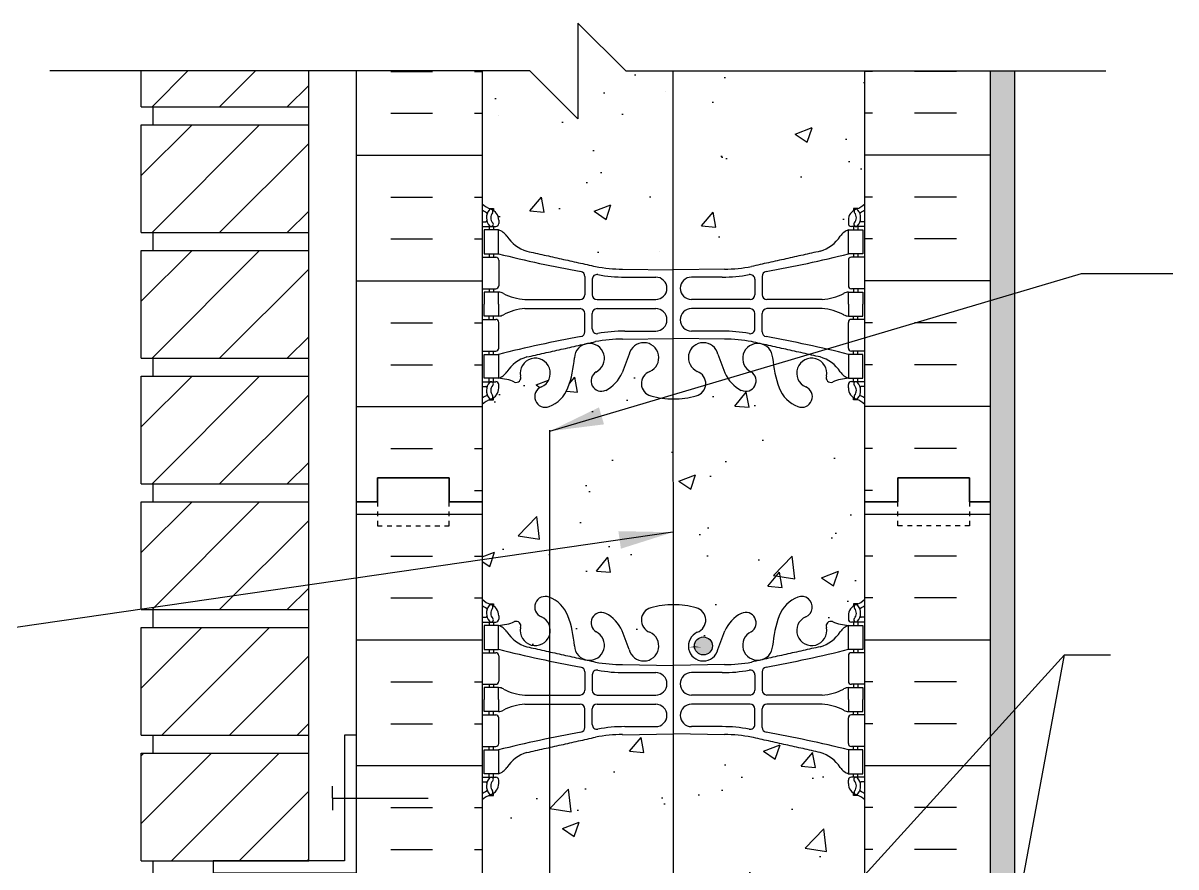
# Model space of a CAD drawing. Header units: inches. Extents: x 7.4 to 66.6, y -13.8 to 45.
# Drawn here: x 27.7 to 51.8, y 27.35 to 44.98 of the extents above; entities that cross this region are included whole.
import ezdxf

# ---------------------------------------------------------------- set-up
doc = ezdxf.new("R2010")
doc.units = ezdxf.units.IN
doc.header["$LTSCALE"] = 0.5
doc.header["$MEASUREMENT"] = 0
doc.linetypes.add('DASHED2', pattern=[0.375, 0.25, -0.125])
for name, color, linetype in [('HATCH', 12, 'Continuous'), ('line25', 2, 'Continuous'), ('LINE3', 3, 'Continuous'), ('LINE50', 5, 'Continuous'), ('LINE9', 9, 'Continuous'), ('TEXT', 4, 'Continuous'), ('Web_Edge', 9, 'Continuous')]:
    doc.layers.add(name, color=color, linetype=linetype)
doc.styles.add('DIM', font='romans.shx', dxfattribs={"width": 0.7})
doc.dimstyles.new('ext_12', dxfattribs={"dimscale": 12, "dimtxt": 0.09375, "dimasz": 0.09375, "dimexe": 0.09375, "dimexo": 0.0625, "dimgap": 0.0625, "dimtad": 1, "dimdec": 1, "dimzin": 3, "dimdsep": 46, "dimlunit": 4, "dimtxsty": 'DIM', "dimcen": 0.09, "dimdle": 0.09375, "dimclrt": 4, "dimadec": 0, "dimazin": 0, "dimtfac": 1, "dimtdec": 1, "dimtmove": 2, "dimatfit": 3, "dimfxl": 1, "dimfrac": 2, "dimtolj": 1, "dimtzin": 0, "dimarcsym": 0})

msp = doc.modelspace()

# ---------------------------------------------------------------- hatches: boundary and pattern name
at = {"layer": 'HATCH'}
h = msp.add_hatch(dxfattribs=at)
h.set_pattern_fill('AR-CONC', color=256, scale=0.5)
edge = h.paths.add_edge_path()
edge.add_line((41.283, 43.979), (40.3, 43.979))
edge.add_line((40.3, 43.979), (39.3, 44.979))
edge.add_line((39.3, 44.979), (39.3, 42.979))
edge.add_line((39.3, 42.979), (38.3, 43.979))
edge.add_line((38.3, 43.979), (37.3, 43.979))
edge.add_line((37.3, 43.979), (37.3, 41.206))
edge.add_arc((37.646, 41.567), 0.5, 226.2109, 246.4218)
edge.add_line((37.446, 41.108), (37.536, 41.108))
edge.add_line((37.536, 41.108), (37.536, 41.067))
edge.add_arc((37.396, 40.859), 0.25, 0, 55.9442, ccw=False)
edge.add_line((37.646, 40.859), (37.646, 40.792))
edge.add_arc((37.584, 40.792), 0.0625, -90, 0, ccw=False)
edge.add_line((37.584, 40.729), (37.536, 40.729))
edge.add_line((37.536, 40.729), (37.536, 40.659))
edge.add_line((37.536, 40.659), (37.641, 40.659))
edge.add_arc((37.519, 40.317), 0.364, 34.9775, 70.3387, ccw=False)
edge.add_arc((38.442, 40.928), 0.743, 212.7919, 253.8107)
edge.add_spline(control_points=[(38.235, 40.214), (39.672, 39.894)], knot_values=[0, 0, 1, 1], degree=1, periodic=0)
edge.add_arc((40.229, 42.825), 2.984, 259.2546, 270.0995)
edge.add_line((40.234, 39.841), (41.285, 39.826))
edge.add_line((41.285, 39.826), (41.283, 43.979))
edge = h.paths.add_edge_path()
edge.add_line((45.3, 43.979), (41.283, 43.979))
edge.add_line((41.283, 43.979), (41.285, 39.826))
edge.add_line((41.285, 39.826), (41.3, 39.825))
edge.add_line((41.3, 39.825), (42.367, 39.841))
edge.add_arc((42.372, 42.825), 2.984, 269.9005, 280.7454)
edge.add_spline(control_points=[(42.928, 39.894), (44.366, 40.214)], knot_values=[0, 0, 1, 1], degree=1, periodic=0)
edge.add_arc((44.159, 40.928), 0.743, 286.1893, 327.2081)
edge.add_arc((45.082, 40.317), 0.364, 109.6613, 145.0225, ccw=False)
edge.add_line((44.959, 40.659), (45.064, 40.659))
edge.add_line((45.064, 40.659), (45.064, 40.729))
edge.add_line((45.064, 40.729), (45.017, 40.729))
edge.add_arc((45.017, 40.792), 0.0625, 180, 270, ccw=False)
edge.add_line((44.954, 40.792), (44.954, 40.859))
edge.add_arc((45.204, 40.859), 0.25, 124.0558, 180, ccw=False)
edge.add_line((45.064, 41.067), (45.064, 41.108))
edge.add_line((45.064, 41.108), (45.154, 41.108))
edge.add_arc((44.954, 41.567), 0.5, 293.5782, 313.7891)
edge.add_line((45.3, 41.206), (45.3, 43.979))
h.paths.add_polyline_path([(41.287, 37.129, -0.066514), (40.826, 37.191, -0.734872), (40.803, 37.702, 1.612474), (40.372, 38.062), (40.229, 37.675, -0.173075), (39.883, 37.308, -0.940793), (39.679, 37.691, 1.753171), (39.229, 37.988, -0.068226), (39.093, 37.36, -0.21345), (38.701, 36.971, -1), (38.537, 37.379, 2.087231), (38.103, 37.604, -0.669601), (37.971, 37.484, 0.085348), (37.641, 37.559), (37.536, 37.559), (37.536, 37.489), (37.584, 37.489, -0.414214), (37.646, 37.427), (37.646, 37.359, -0.249069), (37.536, 37.152), (37.536, 37.111), (37.446, 37.111, 0.088416), (37.3, 37.013), (37.3, 34.979), (37.3, 32.944, 0.088416), (37.446, 32.847), (37.536, 32.847), (37.536, 32.805, -0.249069), (37.646, 32.598), (37.646, 32.531, -0.414214), (37.584, 32.468), (37.536, 32.468), (37.536, 32.398), (37.641, 32.398, 0.085348), (37.971, 32.474, -0.669601), (38.103, 32.354, 0.931475), (38.706, 32.187), (38.706, 32.396, 0.20642), (38.537, 32.578, -1), (38.701, 32.987, -0.21345), (39.093, 32.598, -0.068226), (39.229, 31.97, 0.021613), (39.231, 31.943), (39.852, 31.943, 0.322969), (39.679, 32.266, -0.940793), (39.883, 32.65, -0.173075), (40.229, 32.283), (40.354, 31.943), (40.742, 31.943), (40.989, 31.948, 0.315077), (40.803, 32.256, -0.734872), (40.826, 32.767, -0.066822), (41.289, 32.829)])
h.paths.add_polyline_path([(45.3, 34.979), (45.3, 37.013, 0.088416), (45.154, 37.111), (45.064, 37.111), (45.064, 37.152, -0.249069), (44.954, 37.359), (44.954, 37.427, -0.414214), (45.017, 37.489), (45.064, 37.489), (45.064, 37.559), (44.959, 37.559, 0.085348), (44.63, 37.484, -0.669601), (44.497, 37.604, 2.087231), (44.063, 37.379, -1), (43.9, 36.971, -0.21345), (43.508, 37.36, -0.068226), (43.372, 37.988, 1.753171), (42.921, 37.691, -0.940793), (42.718, 37.308, -0.173075), (42.372, 37.675), (42.229, 38.062, 1.612474), (41.798, 37.702, -0.734872), (41.774, 37.191, -0.068475), (41.3, 37.129, -0.001953), (41.287, 37.129), (41.289, 32.829, -0.070129), (41.774, 32.767, -0.734872), (41.798, 32.256, 0.303764), (41.611, 31.961), (41.737, 31.964, -1.013465), (42.112, 31.969, -0.986714), (41.737, 31.964), (41.611, 31.961, 0.87844), (42.229, 31.896), (42.372, 32.283, -0.173075), (42.718, 32.65, -0.940793), (42.921, 32.266, 1.753171), (43.372, 31.97, -0.068226), (43.508, 32.598, -0.21345), (43.9, 32.987, -1), (44.063, 32.578, 2.087231), (44.497, 32.354, -0.669601), (44.63, 32.474, 0.085348), (44.959, 32.398), (45.064, 32.398), (45.064, 32.468), (45.017, 32.468, -0.414214), (44.954, 32.531), (44.954, 32.598, -0.249069), (45.064, 32.805), (45.064, 32.847), (45.154, 32.847, 0.088416), (45.3, 32.944)])
edge = h.paths.add_edge_path()
edge.add_spline(control_points=[(38.706, 29.849), (38.235, 29.744)], knot_values=[0, 0, 0.327912, 0.327912], degree=1, periodic=0)
edge.add_arc((38.442, 29.03), 0.743, 106.1893, 147.2081)
edge.add_arc((37.519, 29.641), 0.364, 289.6613, 325.0225, ccw=False)
edge.add_line((37.641, 29.298), (37.536, 29.298))
edge.add_line((37.536, 29.298), (37.536, 29.228))
edge.add_line((37.536, 29.228), (37.584, 29.228))
edge.add_arc((37.584, 29.166), 0.0625, 0, 90, ccw=False)
edge.add_line((37.646, 29.166), (37.646, 29.098))
edge.add_arc((37.396, 29.098), 0.25, 304.0558, 360, ccw=False)
edge.add_line((37.536, 28.891), (37.536, 28.849))
edge.add_line((37.536, 28.849), (37.446, 28.849))
edge.add_arc((37.646, 28.391), 0.5, 113.5782, 133.7891)
edge.add_line((37.3, 28.752), (37.3, 23.206))
edge.add_arc((37.646, 23.567), 0.5, 226.2109, 246.4218)
edge.add_line((37.446, 23.108), (37.536, 23.108))
edge.add_line((37.536, 23.108), (37.536, 23.067))
edge.add_arc((37.396, 22.859), 0.25, 0, 55.9442, ccw=False)
edge.add_line((37.646, 22.859), (37.646, 22.792))
edge.add_arc((37.584, 22.792), 0.0625, -90, 0, ccw=False)
edge.add_line((37.584, 22.729), (37.536, 22.729))
edge.add_line((37.536, 22.729), (37.536, 22.659))
edge.add_line((37.536, 22.659), (37.641, 22.659))
edge.add_arc((37.519, 22.317), 0.364, 34.9775, 70.3387, ccw=False)
edge.add_arc((38.442, 22.928), 0.743, 212.7919, 253.8107)
edge.add_spline(control_points=[(38.235, 22.214), (38.706, 22.109)], knot_values=[0, 0, 0.327912, 0.327912], degree=1, periodic=0)
edge.add_line((38.706, 22.109), (38.706, 29.849))
edge = h.paths.add_edge_path()
edge.add_line((41.29, 30.132), (40.234, 30.116))
edge.add_arc((40.229, 27.133), 2.984, 89.9005, 100.7454)
edge.add_spline(control_points=[(39.672, 30.064), (38.706, 29.849)], knot_values=[0.327912, 0.327912, 1, 1], degree=1, periodic=0)
edge.add_line((38.706, 29.849), (38.706, 22.109))
edge.add_spline(control_points=[(38.706, 22.109), (39.672, 21.894)], knot_values=[0.327912, 0.327912, 1, 1], degree=1, periodic=0)
edge.add_arc((40.229, 24.825), 2.984, 259.2546, 270.0995)
edge.add_line((40.234, 21.841), (41.294, 21.826))
edge.add_line((41.294, 21.826), (41.29, 30.132))
edge = h.paths.add_edge_path()
edge.add_arc((44.954, 28.391), 0.5, 46.2109, 66.4218)
edge.add_line((45.154, 28.849), (45.064, 28.849))
edge.add_line((45.064, 28.849), (45.064, 28.891))
edge.add_arc((45.204, 29.098), 0.25, 180, 235.9442, ccw=False)
edge.add_line((44.954, 29.098), (44.954, 29.166))
edge.add_arc((45.017, 29.166), 0.0625, 90, 180, ccw=False)
edge.add_line((45.017, 29.228), (45.064, 29.228))
edge.add_line((45.064, 29.228), (45.064, 29.298))
edge.add_line((45.064, 29.298), (44.959, 29.298))
edge.add_arc((45.082, 29.641), 0.364, 214.9775, 250.3387, ccw=False)
edge.add_arc((44.159, 29.03), 0.743, 32.7919, 73.8107)
edge.add_spline(control_points=[(44.366, 29.744), (42.928, 30.064)], knot_values=[0, 0, 1, 1], degree=1, periodic=0)
edge.add_arc((42.372, 27.133), 2.984, 79.2546, 90.0995)
edge.add_line((42.367, 30.116), (41.3, 30.132))
edge.add_line((41.3, 30.132), (41.29, 30.132))
edge.add_line((41.29, 30.132), (41.294, 21.826))
edge.add_line((41.294, 21.826), (41.3, 21.825))
edge.add_line((41.3, 21.825), (42.367, 21.841))
edge.add_arc((42.372, 24.825), 2.984, 269.9005, 280.7454)
edge.add_spline(control_points=[(42.928, 21.894), (44.366, 22.214)], knot_values=[0, 0, 1, 1], degree=1, periodic=0)
edge.add_arc((44.159, 22.928), 0.743, 286.1893, 327.2081)
edge.add_arc((45.082, 22.317), 0.364, 109.6613, 145.0225, ccw=False)
edge.add_line((44.959, 22.659), (45.064, 22.659))
edge.add_line((45.064, 22.659), (45.064, 22.729))
edge.add_line((45.064, 22.729), (45.017, 22.729))
edge.add_arc((45.017, 22.792), 0.0625, 180, 270, ccw=False)
edge.add_line((44.954, 22.792), (44.954, 22.859))
edge.add_arc((45.204, 22.859), 0.25, 124.0558, 180, ccw=False)
edge.add_line((45.064, 23.067), (45.064, 23.108))
edge.add_line((45.064, 23.108), (45.154, 23.108))
edge.add_arc((44.954, 23.567), 0.5, 293.5782, 313.7891)
edge.add_line((45.3, 23.206), (45.3, 28.752))
h.paths.add_polyline_path([(41.296, 19.129, -0.067806), (40.826, 19.191, -0.734872), (40.803, 19.702, 1.612474), (40.372, 20.062), (40.229, 19.675, -0.173075), (39.883, 19.308, -0.940793), (39.679, 19.691, 1.753171), (39.229, 19.988, -0.068226), (39.093, 19.36, -0.211184), (38.706, 18.973), (38.706, 16.479), (41.297, 16.479)])
h.paths.add_polyline_path([(38.706, 18.973, -1.013585), (38.537, 19.379, 0.20642), (38.706, 19.561), (38.706, 19.771, 0.931475), (38.103, 19.604, -0.669601), (37.971, 19.484, 0.085348), (37.641, 19.559), (37.536, 19.559), (37.536, 19.489), (37.584, 19.489, -0.414214), (37.646, 19.427), (37.646, 19.359, -0.249069), (37.536, 19.152), (37.536, 19.111), (37.446, 19.111, 0.088416), (37.3, 19.013), (37.3, 16.979, -0.356373), (37.3, 16.479), (38.706, 16.479)])
h.paths.add_polyline_path([(45.3, 19.013, 0.088416), (45.154, 19.111), (45.064, 19.111), (45.064, 19.152, -0.249069), (44.954, 19.359), (44.954, 19.427, -0.414214), (45.017, 19.489), (45.064, 19.489), (45.064, 19.559), (44.959, 19.559, 0.085348), (44.63, 19.484, -0.669601), (44.497, 19.604, 2.087231), (44.063, 19.379, -1), (43.9, 18.971, -0.21345), (43.508, 19.36, -0.068226), (43.372, 19.988, 1.753171), (42.921, 19.691, -0.940793), (42.718, 19.308, -0.173075), (42.372, 19.675), (42.229, 20.062, 1.612474), (41.798, 19.702, -0.734872), (41.774, 19.191, -0.069145), (41.296, 19.129), (41.297, 16.479), (45.3, 16.479, -0.36997), (45.3, 16.979)])
h = msp.add_hatch(dxfattribs=at)
h.set_pattern_fill('AR-SAND', color=256, scale=0.25, style=0)
h.set_pattern_definition([(37.5, (-67.15863, -12.29734), (-0.0157483, 0.481706), [0, -0.38, 0, -0.425, 0, -0.40625]), (7.5, (-67.1586, -12.29734), (0.4424442, 0.7055365), [0, -0.205, 0, -0.3425, 0, -0.13125]), (327.5, (-67.46613, -12.29734), (0.7785355, 0.0014148), [0, -0.125, 0, -0.45, 0, -0.5875]), (317.5, (-67.4661, -12.29734), (0.7515317, 0.219419), [0, -0.0625, 0, -0.295, 0, -0.3375])])
h.paths.add_polyline_path([(48.425, 43.979), (47.925, 43.979), (47.925, 34.979), (47.925, 16.979), (47.925, 16.479), (48.425, 16.479)])
h = msp.add_hatch(dxfattribs=at)
h.set_pattern_fill('INSUL', color=256, scale=7, style=0)
h.set_pattern_definition([(7e-15, (-2888.8613, -380.0307), (0, 2.625), []), (7e-15, (-2888.8613, -379.1557), (0, 2.625), [0.875, -0.875]), (7e-15, (-2888.8613, -378.2807), (0, 2.625), [0.875, -0.875])])
h.paths.add_polyline_path([(34.675, 16.979), (35.113, 16.979), (35.113, 17.479), (36.613, 17.479), (36.613, 16.979), (37.3, 16.979), (37.3, 34.979), (36.613, 34.979), (36.613, 35.479), (35.113, 35.479), (35.113, 34.979), (34.675, 34.979)])
h = msp.add_hatch(dxfattribs=at)
h.set_pattern_fill('INSUL', color=256, scale=7, style=0)
h.set_pattern_definition([(180, (2971.462, -380.0307), (0, 2.625), []), (180, (2971.462, -379.1557), (0, 2.625), [0.875, -0.875]), (180, (2971.462, -378.2807), (0, 2.625), [0.875, -0.875])])
h.paths.add_polyline_path([(47.925, 16.979), (47.488, 16.979), (47.488, 17.479), (45.988, 17.479), (45.988, 16.979), (45.3, 16.979), (45.3, 34.979), (45.988, 34.979), (45.988, 35.479), (47.488, 35.479), (47.488, 34.979), (47.925, 34.979)])
at = {"layer": 'LINE3'}
msp.add_hatch(color=256, dxfattribs=at).paths.add_polyline_path([(41.737, 31.969, 1), (42.112, 31.969, 1)])

# ---------------------------------------------------------------- linework, layer by layer
at = {"layer": 'HATCH'}
for p, q in [((30.4, 43.229), (31.15, 43.979)), ((31.814, 43.229), (32.564, 43.979)), ((35.389, 43.969), (36.264, 43.969)), ((37.139, 43.969), (37.3, 43.969)), ((45.462, 43.969), (45.3, 43.969)), ((47.212, 43.969), (46.337, 43.969)), ((33.228, 43.229), (33.675, 43.676)), ((41.139, 43.545), (41.139, 43.545)), ((35.389, 43.094), (36.264, 43.094)), ((37.139, 43.094), (37.3, 43.094)), ((37.645, 43.039), (37.645, 43.039)), ((45.462, 43.094), (45.3, 43.094)), ((47.212, 43.094), (46.337, 43.094)), ((30.175, 41.794), (31.236, 42.854)), ((30.4, 40.604), (32.65, 42.854)), ((31.814, 40.604), (33.675, 42.465)), ((34.675, 42.219), (37.3, 42.219)), ((47.925, 42.219), (45.3, 42.219)), ((35.389, 41.344), (36.264, 41.344)), ((37.139, 41.344), (37.3, 41.344)), ((45.462, 41.344), (45.3, 41.344)), ((47.212, 41.344), (46.337, 41.344)), ((33.228, 40.604), (33.675, 41.051)), ((35.389, 40.469), (36.264, 40.469)), ((37.139, 40.469), (37.3, 40.469)), ((45.462, 40.469), (45.3, 40.469)), ((47.212, 40.469), (46.337, 40.469)), ((30.175, 39.169), (31.236, 40.229)), ((30.4, 37.979), (32.65, 40.229)), ((41.017, 40.216), (41.017, 40.216)), ((31.814, 37.979), (33.675, 39.84)), ((34.675, 39.594), (37.3, 39.594)), ((47.925, 39.594), (45.3, 39.594)), ((35.389, 38.719), (36.264, 38.719)), ((37.139, 38.719), (37.3, 38.719)), ((45.462, 38.719), (45.3, 38.719)), ((47.212, 38.719), (46.337, 38.719)), ((33.228, 37.979), (33.675, 38.426)), ((35.389, 37.844), (36.264, 37.844)), ((37.139, 37.844), (37.3, 37.844)), ((45.462, 37.844), (45.3, 37.844)), ((47.212, 37.844), (46.337, 37.844)), ((30.175, 36.544), (31.236, 37.604)), ((30.4, 35.354), (32.65, 37.604)), ((31.814, 35.354), (33.675, 37.215)), ((34.675, 36.969), (37.3, 36.969)), ((47.925, 36.969), (45.3, 36.969)), ((35.389, 36.094), (36.264, 36.094)), ((37.139, 36.094), (37.3, 36.094)), ((45.462, 36.094), (45.3, 36.094)), ((47.212, 36.094), (46.337, 36.094)), ((33.228, 35.354), (33.675, 35.801)), ((37.139, 35.219), (37.3, 35.219)), ((45.462, 35.219), (45.3, 35.219)), ((30.175, 33.919), (31.236, 34.979)), ((30.4, 32.729), (32.65, 34.979)), ((31.814, 32.729), (33.675, 34.59)), ((33.228, 32.729), (33.675, 33.176)), ((30.175, 31.09), (31.439, 32.354)), ((30.603, 30.104), (32.853, 32.354)), ((32.017, 30.104), (33.675, 31.762)), ((33.432, 30.104), (33.675, 30.348)), ((30.175, 29.676), (30.228, 29.729)), ((30.175, 28.262), (31.642, 29.729)), ((30.807, 27.479), (33.057, 29.729)), ((32.221, 27.479), (33.675, 28.933)), ((33.635, 27.479), (33.675, 27.519))]:
    msp.add_line(p, q, dxfattribs=at)
at = {"layer": 'line25'}
for p, q in [((30.175, 43.229), (30.175, 43.979)), ((33.675, 27.479), (33.675, 43.979)), ((37.3, 43.979), (37.3, 34.979)), ((45.3, 34.979), (45.3, 43.979)), ((30.175, 43.229), (33.675, 43.229)), ((30.425, 42.854), (30.425, 43.229)), ((30.175, 42.854), (33.675, 42.854)), ((30.175, 40.604), (30.175, 42.854)), ((30.175, 40.604), (33.675, 40.604)), ((30.425, 40.229), (30.425, 40.604)), ((30.175, 40.229), (33.675, 40.229)), ((30.175, 37.979), (30.175, 40.229)), ((30.175, 37.979), (33.675, 37.979)), ((30.425, 37.604), (30.425, 37.979)), ((30.175, 37.604), (33.675, 37.604)), ((30.175, 35.354), (30.175, 37.604)), ((30.175, 35.354), (33.675, 35.354)), ((30.425, 34.979), (30.425, 35.354)), ((30.175, 34.979), (33.675, 34.979)), ((30.175, 32.729), (30.175, 34.979)), ((37.3, 34.979), (37.3, 16.979)), ((45.3, 16.979), (45.3, 34.979)), ((30.175, 32.729), (33.675, 32.729)), ((30.425, 32.354), (30.425, 32.729)), ((30.175, 32.354), (33.675, 32.354)), ((30.175, 30.104), (30.175, 32.354)), ((30.175, 30.104), (33.675, 30.104)), ((30.425, 29.729), (30.425, 30.104)), ((30.175, 29.729), (33.675, 29.729)), ((30.175, 27.479), (30.175, 29.729)), ((30.175, 27.479), (33.675, 27.479)), ((30.425, 27.104), (30.425, 27.479))]:
    msp.add_line(p, q, dxfattribs=at)
at = {"layer": 'LINE3'}
for p, q in [((41.283, 43.979), (41.297, 16.479)), ((38.706, 36.479), (38.706, 0.115))]:
    msp.add_line(p, q, dxfattribs=at)
msp.add_circle((41.924, 31.969), 0.188, dxfattribs=at)
at = {"layer": 'LINE50'}
for p, q in [((34.675, 34.979), (34.675, 43.979)), ((47.925, 34.979), (47.925, 43.979)), ((34.675, 16.979), (34.675, 34.979)), ((47.925, 16.979), (47.925, 34.979))]:
    msp.add_line(p, q, dxfattribs=at)
for points in [[(34.675, 34.979), (35.113, 34.979), (35.113, 35.479), (36.613, 35.479), (36.613, 34.979), (37.3, 34.979)], [(37.3, 34.979), (36.613, 34.979), (36.613, 35.479), (35.113, 35.479), (35.113, 34.979), (34.675, 34.979)], [(47.925, 34.979), (47.488, 34.979), (47.488, 35.479), (45.988, 35.479), (45.988, 34.979), (45.3, 34.979)], [(45.3, 34.979), (45.988, 34.979), (45.988, 35.479), (47.488, 35.479), (47.488, 34.979), (47.925, 34.979)]]:
    msp.add_lwpolyline(points, dxfattribs=at)
at = {"layer": 'LINE9'}
for p, q in [((39.3, 44.979), (39.3, 42.979)), ((39.3, 44.979), (40.3, 43.979)), ((38.3, 43.979), (28.266, 43.979)), ((39.3, 42.979), (38.3, 43.979)), ((40.3, 43.979), (50.335, 43.979)), ((48.425, 43.979), (48.425, 16.479))]:
    msp.add_line(p, q, dxfattribs=at)
at = {"layer": 'LINE9', "linetype": 'Continuous'}
for q in [(34.175, 29.041), (34.175, 28.541), (36.175, 28.791)]:
    msp.add_line((34.175, 28.791), q, dxfattribs=at)
at = {"layer": 'LINE9', "linetype": 'DASHED2', "ltscale": 0.15}
for points in [[(35.113, 34.979), (35.113, 34.979), (35.113, 34.479), (36.613, 34.479), (36.613, 34.979), (36.613, 34.979)], [(47.488, 34.979), (47.488, 34.979), (47.488, 34.479), (45.988, 34.479), (45.988, 34.979), (45.988, 34.979)]]:
    msp.add_lwpolyline(points, dxfattribs=at)
at = {"layer": 'LINE9'}
msp.add_lwpolyline([(31.675, 27.229), (34.675, 27.229), (34.675, 30.104), (34.425, 30.104), (34.425, 27.479), (31.675, 27.479)], close=True, dxfattribs=at)
at = {"layer": 'TEXT'}
for points in [[(48.425, 42.847, 0, 0.36, 0), (49.376, 42.847, 0, 0, 0), (54.866, 42.847, 0, 0, 0)], [(35.299, 41.848, 0, 0.36, 0), (34.219, 41.848, 0, 0, 0), (23.223, 41.848, 0, 0, 0)], [(30.175, 37.654, 0, 0.36, 0), (29.002, 37.654, 0, 0, 0), (23.632, 37.654, 0, 0, 0)], [(41.737, 31.964, 0, 0.36, 0), (40.742, 31.943, 0, 0, 0), (17.61, 31.938, 0, 0, 0)]]:
    msp.add_lwpolyline(points, format="xyseb", dxfattribs=at)
at = {"layer": 'Web_Edge'}
for p, q in [((37.446, 41.108), (37.536, 41.108)), ((37.536, 41.108), (37.536, 41.067)), ((45.154, 41.108), (45.064, 41.108)), ((45.064, 41.108), (45.064, 41.067)), ((37.3, 40.829), (37.378, 40.829)), ((37.3, 40.729), (37.584, 40.729)), ((37.446, 40.729), (37.446, 40.659)), ((37.536, 40.729), (37.536, 40.659)), ((37.646, 40.859), (37.646, 40.792)), ((44.954, 40.859), (44.954, 40.792)), ((45.3, 40.729), (45.017, 40.729)), ((45.064, 40.729), (45.064, 40.659)), ((45.154, 40.729), (45.154, 40.659)), ((45.3, 40.829), (45.222, 40.829)), ((37.3, 40.089), (37.584, 40.089)), ((37.446, 40.159), (37.446, 40.089)), ((37.536, 40.159), (37.536, 40.089)), ((37.646, 40.027), (37.646, 39.492)), ((44.954, 40.027), (44.954, 39.492)), ((45.3, 40.089), (45.017, 40.089)), ((45.064, 40.159), (45.064, 40.089)), ((45.154, 40.159), (45.154, 40.089)), ((40.234, 39.841), (41.3, 39.825)), ((42.367, 39.841), (41.3, 39.825)), ((39.448, 39.689), (39.448, 39.305)), ((39.601, 39.627), (39.601, 39.305)), ((40.281, 39.673), (40.928, 39.673)), ((42.32, 39.673), (41.673, 39.673)), ((43, 39.627), (43, 39.305)), ((43.152, 39.689), (43.152, 39.305)), ((37.3, 39.429), (37.584, 39.429)), ((37.446, 39.429), (37.446, 39.359)), ((37.536, 39.429), (37.536, 39.359)), ((45.3, 39.429), (45.017, 39.429)), ((45.064, 39.429), (45.064, 39.359)), ((45.154, 39.429), (45.154, 39.359)), ((38.194, 39.204), (39.348, 39.205)), ((39.701, 39.205), (40.928, 39.205)), ((42.9, 39.205), (41.673, 39.205)), ((44.407, 39.204), (43.252, 39.205)), ((37.446, 38.789), (37.446, 38.859)), ((37.536, 38.789), (37.536, 38.859)), ((38.194, 39.015), (39.348, 39.014)), ((39.448, 38.529), (39.448, 38.914)), ((39.601, 38.591), (39.601, 38.914)), ((39.701, 39.014), (40.928, 39.014)), ((42.9, 39.014), (41.673, 39.014)), ((43, 38.591), (43, 38.914)), ((43.152, 38.529), (43.152, 38.914)), ((44.407, 39.015), (43.252, 39.014)), ((45.064, 38.789), (45.064, 38.859)), ((45.154, 38.789), (45.154, 38.859)), ((37.3, 38.789), (37.584, 38.789)), ((37.646, 38.192), (37.646, 38.727)), ((44.954, 38.192), (44.954, 38.727)), ((45.3, 38.789), (45.017, 38.789)), ((40.234, 38.378), (41.3, 38.393)), ((40.281, 38.545), (40.928, 38.545)), ((42.367, 38.378), (41.3, 38.393)), ((42.32, 38.545), (41.673, 38.545)), ((37.3, 38.129), (37.584, 38.129)), ((37.446, 38.059), (37.446, 38.129)), ((37.536, 38.059), (37.536, 38.129)), ((45.3, 38.129), (45.017, 38.129)), ((45.064, 38.059), (45.064, 38.129)), ((45.154, 38.059), (45.154, 38.129)), ((40.372, 38.062), (40.229, 37.675)), ((42.229, 38.062), (42.372, 37.675)), ((37.3, 37.489), (37.584, 37.489)), ((37.3, 37.389), (37.378, 37.389)), ((37.446, 37.489), (37.446, 37.559)), ((37.536, 37.489), (37.536, 37.559)), ((37.646, 37.359), (37.646, 37.427)), ((44.954, 37.359), (44.954, 37.427)), ((45.3, 37.489), (45.017, 37.489)), ((45.064, 37.489), (45.064, 37.559)), ((45.154, 37.489), (45.154, 37.559)), ((45.3, 37.389), (45.222, 37.389)), ((37.446, 37.111), (37.536, 37.111)), ((37.536, 37.111), (37.536, 37.152)), ((45.064, 37.111), (45.064, 37.152)), ((45.154, 37.111), (45.064, 37.111)), ((37.446, 32.847), (37.536, 32.847)), ((37.536, 32.847), (37.536, 32.805)), ((45.154, 32.847), (45.064, 32.847)), ((45.064, 32.847), (45.064, 32.805)), ((37.3, 32.568), (37.378, 32.568)), ((37.646, 32.598), (37.646, 32.531)), ((44.954, 32.598), (44.954, 32.531)), ((45.3, 32.568), (45.222, 32.568)), ((37.3, 32.468), (37.584, 32.468)), ((37.446, 32.468), (37.446, 32.398)), ((37.536, 32.468), (37.536, 32.398)), ((45.3, 32.468), (45.017, 32.468)), ((45.064, 32.468), (45.064, 32.398)), ((45.154, 32.468), (45.154, 32.398)), ((40.372, 31.896), (40.229, 32.283)), ((42.229, 31.896), (42.372, 32.283)), ((37.3, 31.828), (37.584, 31.828)), ((37.446, 31.898), (37.446, 31.828)), ((37.536, 31.898), (37.536, 31.828)), ((45.3, 31.828), (45.017, 31.828)), ((45.064, 31.898), (45.064, 31.828)), ((45.154, 31.898), (45.154, 31.828)), ((37.646, 31.766), (37.646, 31.231)), ((40.234, 31.58), (41.3, 31.564)), ((42.367, 31.58), (41.3, 31.564)), ((44.954, 31.766), (44.954, 31.231)), ((39.448, 31.428), (39.448, 31.044)), ((39.601, 31.366), (39.601, 31.044)), ((40.281, 31.412), (40.928, 31.412)), ((42.32, 31.412), (41.673, 31.412)), ((43, 31.366), (43, 31.044)), ((43.152, 31.428), (43.152, 31.044)), ((37.3, 31.168), (37.584, 31.168)), ((37.446, 31.168), (37.446, 31.098)), ((37.536, 31.168), (37.536, 31.098)), ((45.3, 31.168), (45.017, 31.168)), ((45.064, 31.168), (45.064, 31.098)), ((45.154, 31.168), (45.154, 31.098)), ((38.194, 30.943), (39.348, 30.944)), ((39.701, 30.944), (40.928, 30.944)), ((42.9, 30.944), (41.673, 30.944)), ((44.407, 30.943), (43.252, 30.944)), ((38.194, 30.754), (39.348, 30.753)), ((39.448, 30.268), (39.448, 30.653)), ((39.601, 30.33), (39.601, 30.653)), ((39.701, 30.753), (40.928, 30.753)), ((42.9, 30.753), (41.673, 30.753)), ((43, 30.33), (43, 30.653)), ((43.152, 30.268), (43.152, 30.653)), ((44.407, 30.754), (43.252, 30.753)), ((37.3, 30.528), (37.584, 30.528)), ((37.446, 30.528), (37.446, 30.598)), ((37.536, 30.528), (37.536, 30.598)), ((37.646, 29.931), (37.646, 30.466)), ((44.954, 29.931), (44.954, 30.466)), ((45.3, 30.528), (45.017, 30.528)), ((45.064, 30.528), (45.064, 30.598)), ((45.154, 30.528), (45.154, 30.598)), ((40.234, 30.116), (41.3, 30.132)), ((40.281, 30.284), (40.928, 30.284)), ((42.367, 30.116), (41.3, 30.132)), ((42.32, 30.284), (41.673, 30.284)), ((37.3, 29.868), (37.584, 29.868)), ((37.446, 29.798), (37.446, 29.868)), ((37.536, 29.798), (37.536, 29.868)), ((45.3, 29.868), (45.017, 29.868)), ((45.064, 29.798), (45.064, 29.868)), ((45.154, 29.798), (45.154, 29.868)), ((37.3, 29.228), (37.584, 29.228)), ((37.446, 29.228), (37.446, 29.298)), ((37.536, 29.228), (37.536, 29.298)), ((37.646, 29.098), (37.646, 29.166)), ((44.954, 29.098), (44.954, 29.166)), ((45.3, 29.228), (45.017, 29.228)), ((45.064, 29.228), (45.064, 29.298)), ((45.154, 29.228), (45.154, 29.298)), ((37.3, 29.128), (37.378, 29.128)), ((45.3, 29.128), (45.222, 29.128)), ((37.446, 28.849), (37.536, 28.849)), ((37.536, 28.849), (37.536, 28.891)), ((45.064, 28.849), (45.064, 28.891)), ((45.154, 28.849), (45.064, 28.849))]:
    msp.add_line(p, q, dxfattribs=at)
for points in [[(37.341, 40.159), (37.641, 40.159), (37.641, 40.659), (37.341, 40.659)], [(45.259, 40.159), (44.959, 40.159), (44.959, 40.659), (45.259, 40.659)], [(37.341, 38.059), (37.641, 38.059), (37.641, 37.559), (37.341, 37.559)], [(45.259, 38.059), (44.959, 38.059), (44.959, 37.559), (45.259, 37.559)], [(37.341, 31.898), (37.641, 31.898), (37.641, 32.398), (37.341, 32.398)], [(45.259, 31.898), (44.959, 31.898), (44.959, 32.398), (45.259, 32.398)], [(37.341, 29.798), (37.641, 29.798), (37.641, 29.298), (37.341, 29.298)], [(45.259, 29.798), (44.959, 29.798), (44.959, 29.298), (45.259, 29.298)]]:
    msp.add_lwpolyline(points, close=True, dxfattribs=at)
for points in [[(37.641, 39.109), (37.641, 39.359), (37.341, 39.359), (37.341, 39.109)], [(44.959, 39.109), (44.959, 39.359), (45.259, 39.359), (45.259, 39.109)], [(37.641, 39.109), (37.641, 38.859), (37.341, 38.859), (37.341, 39.109)], [(44.959, 39.109), (44.959, 38.859), (45.259, 38.859), (45.259, 39.109)], [(37.641, 30.848), (37.641, 31.098), (37.341, 31.098), (37.341, 30.848)], [(44.959, 30.848), (44.959, 31.098), (45.259, 31.098), (45.259, 30.848)], [(37.641, 30.848), (37.641, 30.598), (37.341, 30.598), (37.341, 30.848)], [(44.959, 30.848), (44.959, 30.598), (45.259, 30.598), (45.259, 30.848)]]:
    msp.add_lwpolyline(points, dxfattribs=at)
for centre, radius, start, end in [((37.646, 41.567), 0.5, 226.2109, 250.5288), ((44.954, 41.567), 0.5, 289.4712, 313.7891), ((37.646, 41.567), 0.6, 234.7832, 245.0748), ((37.64, 40.914), 0.25, 140.1145, 222.4609), ((37.384, 41.003), 0.021, 343.464, 63.9957), ((37.482, 41.045), 0.045, 321.448, 139.1879), ((37.396, 40.859), 0.25, 0, 70.5288), ((37.64, 40.914), 0.16, 140.0001, 222.4609), ((45.204, 40.859), 0.25, 109.4712, 180), ((45.118, 41.045), 0.045, 40.8121, 218.552), ((44.961, 40.914), 0.16, 317.5391, 39.9999), ((44.961, 40.914), 0.25, 317.5391, 39.8855), ((45.216, 41.003), 0.021, 116.0043, 196.536), ((44.954, 41.567), 0.6, 294.9252, 305.2168), ((37.378, 40.849), 0.0196, 269.4032, 15.4901), ((37.489, 40.776), 0.045, 222.4609, 42.4609), ((37.584, 40.792), 0.0625, 270, 0), ((45.017, 40.792), 0.0625, 180, 270), ((45.112, 40.776), 0.045, 137.5391, 317.5391), ((45.222, 40.849), 0.0196, 164.5099, 270.5968), ((37.519, 40.317), 0.364, 34.9775, 70.3387), ((38.442, 40.928), 0.743, 212.7919, 253.8107), ((44.159, 40.928), 0.743, 286.1893, 327.2081), ((45.082, 40.317), 0.364, 109.6613, 145.0225), ((37.584, 40.027), 0.0625, 0, 90), ((44.45, 67.58), 28.253, 256.0552, 259.6343), ((38.151, 67.58), 28.253, 280.3657, 283.9448), ((45.017, 40.027), 0.0625, 90, 180), ((39.348, 39.689), 0.1, 360, 79.6343), ((40.229, 42.825), 2.984, 259.2546, 270.0995), ((42.372, 42.825), 2.984, 269.9005, 280.7454), ((43.252, 39.689), 0.1, 100.3657, 180), ((39.701, 39.627), 0.1, 79.2546, 180), ((40.276, 42.657), 2.984, 259.2546, 270.0995), ((40.928, 39.439), 0.234, 270, 90), ((41.673, 39.439), 0.234, 90, 270), ((42.325, 42.657), 2.984, 269.9005, 280.7454), ((42.9, 39.627), 0.1, 0, 100.7454), ((37.584, 39.492), 0.0625, 270, 0), ((37.637, 39.141), 0.219, 60.4937, 88.92), ((38.279, 40.361), 1.16, 242.5844, 265.8032), ((39.348, 39.305), 0.1, 270.0388, 360), ((39.701, 39.305), 0.1, 180, 270), ((42.9, 39.305), 0.1, 270, 0), ((43.252, 39.305), 0.1, 180, 269.9612), ((44.322, 40.361), 1.16, 274.1968, 297.4156), ((44.963, 39.141), 0.219, 91.08, 119.5063), ((45.017, 39.492), 0.0625, 180, 270), ((37.637, 39.078), 0.219, 271.08, 299.5063), ((38.279, 37.858), 1.16, 94.1968, 117.4156), ((39.348, 38.914), 0.1, 0, 89.9612), ((39.701, 38.914), 0.1, 90, 180), ((40.928, 38.78), 0.234, 270, 90), ((41.673, 38.78), 0.234, 90, 270), ((42.9, 38.914), 0.1, 0, 90), ((43.252, 38.914), 0.1, 90.0388, 180), ((44.322, 37.858), 1.16, 62.5844, 85.8032), ((44.963, 39.078), 0.219, 240.4937, 268.92), ((37.584, 38.727), 0.0625, 0, 90), ((39.701, 38.591), 0.1, 180, 280.7454), ((42.9, 38.591), 0.1, 259.2546, 0), ((45.017, 38.727), 0.0625, 90, 180), ((44.45, 10.639), 28.253, 100.3657, 103.9448), ((39.348, 38.529), 0.1, 280.3657, 0), ((40.229, 35.394), 2.984, 89.9005, 100.7454), ((40.276, 35.562), 2.984, 89.9005, 100.7454), ((42.325, 35.562), 2.984, 79.2546, 90.0995), ((42.372, 35.394), 2.984, 79.2546, 90.0995), ((43.252, 38.529), 0.1, 180, 259.6343), ((38.151, 10.639), 28.253, 76.0552, 79.6343), ((37.584, 38.192), 0.0625, 270, 0), ((39.542, 37.973), 0.314, 296.0652, 177.2643), ((40.677, 37.989), 0.314, 293.8084, 166.5854), ((41.924, 37.989), 0.314, 13.4146, 246.1916), ((43.059, 37.973), 0.314, 2.7357, 243.9348), ((45.017, 38.192), 0.0625, 180, 270), ((38.442, 37.291), 0.743, 106.1893, 147.2081), ((38.411, 37.666), 0.314, 293.8084, 191.4114), ((36.871, 38.169), 2.365, 339.9985, 355.6105), ((45.73, 38.169), 2.365, 184.3895, 200.0015), ((44.19, 37.666), 0.314, 348.5886, 246.1916), ((44.159, 37.291), 0.743, 32.7919, 73.8107), ((37.519, 37.902), 0.364, 289.6613, 325.0225), ((38.012, 37.571), 0.0968, 249.5669, 19.8449), ((39.793, 37.506), 0.217, 121.463, 294.4736), ((39.542, 37.976), 0.75, 297.0295, 336.3062), ((40.895, 37.45), 0.268, 109.9662, 255.2108), ((41.706, 37.45), 0.268, 284.7892, 70.0338), ((43.058, 37.976), 0.75, 203.6938, 242.9705), ((42.808, 37.506), 0.217, 245.5264, 58.537), ((44.588, 37.571), 0.0968, 160.1551, 290.4331), ((45.082, 37.902), 0.364, 214.9775, 250.3387), ((37.378, 37.37), 0.0196, 344.5099, 90.5968), ((37.64, 37.305), 0.25, 137.5391, 219.8855), ((37.489, 37.443), 0.045, 317.5391, 137.5391), ((37.64, 37.305), 0.16, 137.5391, 219.9999), ((37.396, 37.359), 0.25, 289.4712, 360), ((37.584, 37.427), 0.0625, 360, 90), ((37.586, 36.564), 0.997, 66.8533, 86.8462), ((38.619, 37.175), 0.22, 111.8037, 291.8037), ((38.462, 37.604), 0.677, 290.6803, 338.8761), ((44.139, 37.604), 0.677, 201.1239, 249.3197), ((43.982, 37.175), 0.22, 248.1963, 68.1963), ((45.014, 36.564), 0.997, 93.1538, 113.1467), ((45.017, 37.427), 0.0625, 90, 180), ((45.204, 37.359), 0.25, 180, 250.5288), ((45.112, 37.443), 0.045, 42.4609, 222.4609), ((44.961, 37.305), 0.16, 320.0001, 42.4609), ((44.961, 37.305), 0.25, 320.1145, 42.4609), ((45.222, 37.37), 0.0196, 89.4032, 195.4901), ((37.646, 36.652), 0.6, 114.9252, 125.2168), ((37.646, 36.652), 0.5, 109.4712, 133.7891), ((37.384, 37.215), 0.021, 296.0043, 16.536), ((37.482, 37.174), 0.045, 220.8121, 38.552), ((41.289, 38.883), 1.754, 254.7082, 270.3771), ((41.312, 38.883), 1.754, 269.6229, 285.2918), ((45.118, 37.174), 0.045, 141.448, 319.1879), ((44.954, 36.652), 0.5, 46.2109, 70.5288), ((45.216, 37.215), 0.021, 163.464, 243.9957), ((44.954, 36.652), 0.6, 54.7832, 65.0748), ((37.646, 33.305), 0.5, 226.2109, 250.5288), ((37.646, 33.305), 0.6, 234.7832, 245.0748), ((37.64, 32.653), 0.25, 140.1145, 222.4609), ((37.482, 32.784), 0.045, 321.448, 139.1879), ((37.396, 32.598), 0.25, 0, 70.5288), ((38.619, 32.783), 0.22, 68.1963, 248.1963), ((38.462, 32.354), 0.677, 21.1239, 69.3197), ((41.289, 31.075), 1.754, 89.6229, 105.2918), ((41.312, 31.075), 1.754, 74.7082, 90.3771), ((44.139, 32.354), 0.677, 110.6803, 158.8761), ((43.982, 32.783), 0.22, 291.8037, 111.8037), ((45.204, 32.598), 0.25, 109.4712, 180), ((45.118, 32.784), 0.045, 40.8121, 218.552), ((44.954, 33.305), 0.5, 289.4712, 313.7891), ((44.961, 32.653), 0.25, 317.5391, 39.8855), ((44.954, 33.305), 0.6, 294.9252, 305.2168), ((37.378, 32.588), 0.0196, 269.4032, 15.4901), ((37.384, 32.742), 0.021, 343.464, 63.9957), ((37.489, 32.514), 0.045, 222.4609, 42.4609), ((37.64, 32.653), 0.16, 140.0001, 222.4609), ((37.584, 32.531), 0.0625, 270, 0), ((38.411, 32.291), 0.314, 168.5886, 66.1916), ((36.871, 31.789), 2.365, 4.3895, 20.0015), ((39.793, 32.452), 0.217, 65.5264, 238.537), ((39.542, 31.982), 0.75, 23.6938, 62.9705), ((40.895, 32.508), 0.268, 104.7892, 250.0338), ((41.706, 32.508), 0.268, 289.9662, 75.2108), ((43.058, 31.982), 0.75, 117.0295, 156.3062), ((42.808, 32.452), 0.217, 301.463, 114.4736), ((45.73, 31.789), 2.365, 159.9985, 175.6105), ((44.19, 32.291), 0.314, 113.8084, 11.4114), ((45.017, 32.531), 0.0625, 180, 270), ((45.112, 32.514), 0.045, 137.5391, 317.5391), ((44.961, 32.653), 0.16, 317.5391, 39.9999), ((45.216, 32.742), 0.021, 116.0043, 196.536), ((45.222, 32.588), 0.0196, 164.5099, 270.5968), ((37.586, 33.394), 0.997, 273.1538, 293.1467), ((37.519, 32.056), 0.364, 34.9775, 70.3387), ((38.012, 32.386), 0.0968, 340.1551, 110.4331), ((44.588, 32.386), 0.0968, 69.5669, 199.8449), ((45.014, 33.394), 0.997, 246.8533, 266.8462), ((45.082, 32.056), 0.364, 109.6613, 145.0225), ((38.442, 32.667), 0.743, 212.7919, 253.8107), ((39.542, 31.985), 0.314, 182.7357, 63.9348), ((40.677, 31.969), 0.314, 193.4146, 66.1916), ((41.924, 31.969), 0.314, 113.8084, 346.5854), ((43.059, 31.985), 0.314, 116.0652, 357.2643), ((44.159, 32.667), 0.743, 286.1893, 327.2081), ((37.584, 31.766), 0.0625, 0, 90), ((44.45, 59.319), 28.253, 256.0552, 259.6343), ((38.151, 59.319), 28.253, 280.3657, 283.9448), ((45.017, 31.766), 0.0625, 90, 180), ((40.229, 34.564), 2.984, 259.2546, 270.0995), ((42.372, 34.564), 2.984, 269.9005, 280.7454), ((39.348, 31.428), 0.1, 360, 79.6343), ((39.701, 31.366), 0.1, 79.2546, 180), ((40.276, 34.396), 2.984, 259.2546, 270.0995), ((40.928, 31.178), 0.234, 270, 90), ((41.673, 31.178), 0.234, 90, 270), ((42.325, 34.396), 2.984, 269.9005, 280.7454), ((42.9, 31.366), 0.1, 0, 100.7454), ((43.252, 31.428), 0.1, 100.3657, 180), ((37.584, 31.231), 0.0625, 270, 0), ((37.637, 30.88), 0.219, 60.4937, 88.92), ((44.963, 30.88), 0.219, 91.08, 119.5063), ((45.017, 31.231), 0.0625, 180, 270), ((38.279, 32.099), 1.16, 242.5844, 265.8032), ((39.348, 31.044), 0.1, 270.0388, 360), ((39.701, 31.044), 0.1, 180, 270), ((42.9, 31.044), 0.1, 270, 0), ((43.252, 31.044), 0.1, 180, 269.9612), ((44.322, 32.099), 1.16, 274.1968, 297.4156), ((37.637, 30.817), 0.219, 271.08, 299.5063), ((38.279, 29.597), 1.16, 94.1968, 117.4156), ((39.348, 30.653), 0.1, 0, 89.9612), ((39.701, 30.653), 0.1, 90, 180), ((40.928, 30.519), 0.234, 270, 90), ((41.673, 30.519), 0.234, 90, 270), ((42.9, 30.653), 0.1, 0, 90), ((43.252, 30.653), 0.1, 90.0388, 180), ((44.322, 29.597), 1.16, 62.5844, 85.8032), ((44.963, 30.817), 0.219, 240.4937, 268.92), ((37.584, 30.466), 0.0625, 0, 90), ((45.017, 30.466), 0.0625, 90, 180), ((44.45, 2.378), 28.253, 100.3657, 103.9448), ((39.348, 30.268), 0.1, 280.3657, 0), ((39.701, 30.33), 0.1, 180, 280.7454), ((40.276, 27.3), 2.984, 89.9005, 100.7454), ((42.325, 27.3), 2.984, 79.2546, 90.0995), ((42.9, 30.33), 0.1, 259.2546, 0), ((43.252, 30.268), 0.1, 180, 259.6343), ((38.151, 2.378), 28.253, 76.0552, 79.6343), ((37.584, 29.931), 0.0625, 270, 0), ((40.229, 27.133), 2.984, 89.9005, 100.7454), ((42.372, 27.133), 2.984, 79.2546, 90.0995), ((45.017, 29.931), 0.0625, 180, 270), ((38.442, 29.03), 0.743, 106.1893, 147.2081), ((44.159, 29.03), 0.743, 32.7919, 73.8107), ((37.519, 29.641), 0.364, 289.6613, 325.0225), ((45.082, 29.641), 0.364, 214.9775, 250.3387), ((37.64, 29.044), 0.25, 137.5391, 219.8855), ((37.489, 29.182), 0.045, 317.5391, 137.5391), ((37.584, 29.166), 0.0625, 360, 90), ((45.017, 29.166), 0.0625, 90, 180), ((45.112, 29.182), 0.045, 42.4609, 222.4609), ((44.961, 29.044), 0.25, 320.1145, 42.4609), ((37.646, 28.391), 0.6, 114.9252, 125.2168), ((37.378, 29.109), 0.0196, 344.5099, 90.5968), ((37.384, 28.954), 0.021, 296.0043, 16.536), ((37.482, 28.913), 0.045, 220.8121, 38.552), ((37.64, 29.044), 0.16, 137.5391, 219.9999), ((37.396, 29.098), 0.25, 289.4712, 360), ((45.204, 29.098), 0.25, 180, 250.5288), ((45.118, 28.913), 0.045, 141.448, 319.1879), ((44.961, 29.044), 0.16, 320.0001, 42.4609), ((45.216, 28.954), 0.021, 163.464, 243.9957), ((45.222, 29.109), 0.0196, 89.4032, 195.4901), ((44.954, 28.391), 0.6, 54.7832, 65.0748), ((37.646, 28.391), 0.5, 109.4712, 133.7891), ((44.954, 28.391), 0.5, 46.2109, 70.5288)]:
    msp.add_arc(centre, radius, start, end, dxfattribs=at)
for points in [[(38.235, 40.214), (39.672, 39.894)], [(44.366, 40.214), (42.928, 39.894)], [(38.235, 38.005), (39.672, 38.325)], [(44.366, 38.005), (42.928, 38.325)], [(38.235, 31.953), (39.672, 31.632)], [(44.366, 31.953), (42.928, 31.632)], [(38.235, 29.744), (39.672, 30.064)], [(44.366, 29.744), (42.928, 30.064)]]:
    msp.add_open_spline(points, degree=1, dxfattribs=at)

# ---------------------------------------------------------------- leaders
at = {"layer": 'TEXT'}
for points in [[(38.716, 36.455), (49.825, 39.75), (51.739, 39.75)], [(41.287, 34.345), (24.688, 31.939)], [(36.044, 17.007), (49.473, 31.786), (50.43, 31.786)], [(46.738, 17.007), (49.473, 31.786), (50.43, 31.786)]]:
    msp.add_leader(points, dimstyle='ext_12', override={"dimgap": 0.0625, "dimtad": 0}, dxfattribs=at)

doc.saveas('drawing.dxf')
